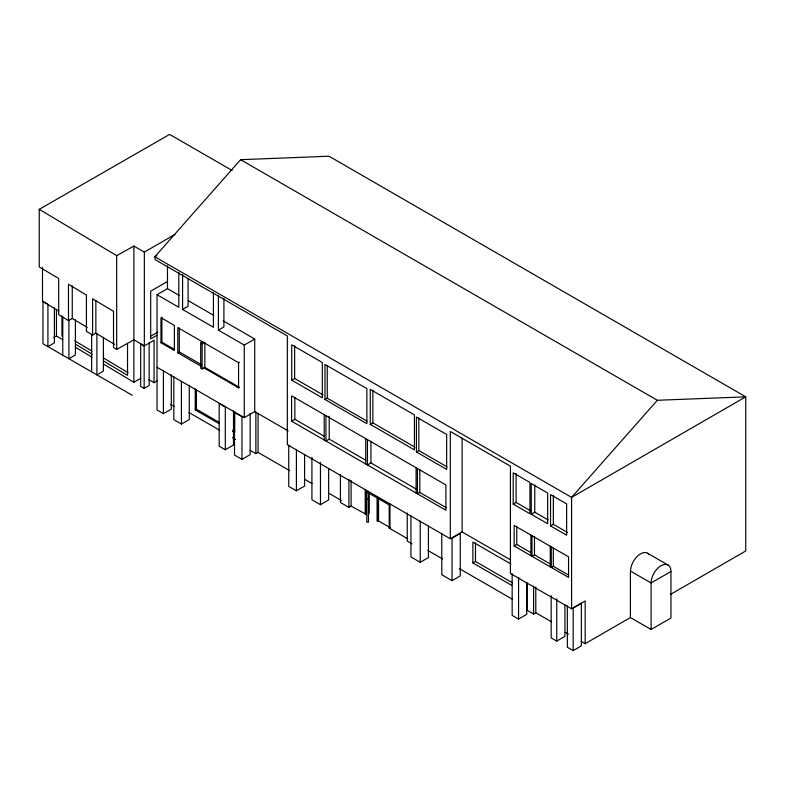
<?xml version="1.0" encoding="UTF-8"?>
<svg xmlns="http://www.w3.org/2000/svg" width="785" height="785" viewBox="0 0 785 785"><rect width="100%" height="100%" fill="white"/><g stroke="black" fill="none" stroke-linecap="round" stroke-linejoin="round"><path stroke-width="1.18" d="M240.602 159.679L657.349 400.281L745.75 396.827L571.588 497.376L154.841 256.774L240.602 159.679L329.003 156.215L745.75 396.827L745.75 550.962L670.429 594.441M657.349 400.281L571.588 497.376L571.588 608.787L585.168 600.947L585.168 643.671L581.008 641.266M232.134 170.492L169.629 134.402L39.25 209.33L116.68 255.655L133.882 246.068L144.342 252.103L175.114 234.332M154.841 256.774L156.941 255.557M53.449 337.678L56.451 335.941L56.451 309.27M167.421 281.511L150.691 291.176L150.691 338.875L156.961 335.244M171.307 374.906L171.307 409.113L163.408 413.675L157.029 409.986L157.029 294.699L167.48 288.664L179.049 295.346M91.963 351.121L74.703 340.768M182.581 274.554L182.581 309.457L188.086 306.278L188.086 278.596M150.465 336.323L157.785 332.104M149.17 343.045L149.17 385.513L144.155 388.408L140.672 386.397L140.672 343.928L144.155 345.94L154.076 340.239L154.076 382.678L157.245 380.843M160.954 342.741L174.368 350.493L174.368 325.412L160.954 317.67L160.954 342.741L161.896 342.191L174.28 349.345M239.415 362.189L238.561 362.68L177.812 327.6L177.812 352.769L179.284 351.915L200.96 364.436M218.407 295.386L218.407 330.142L223.911 326.962L223.911 298.202M203.992 367.88L238.561 387.839L239.415 387.348L204.846 367.39L202.108 368.97L200.705 368.165L200.705 342.996L202.599 341.907M103.541 364.112L133.882 382.266L140.701 378.321M200.705 342.996L202.108 343.81L204.846 342.231L204.846 367.39M218.407 330.142L244.272 345.076L254.723 339.041L254.723 411.595L288.173 430.906M195.249 388.879L195.249 409.907L196.427 409.23L219.221 422.389M173.828 376.888L173.828 419.651L181.413 424.037L189.283 419.494L189.283 385.278M291.735 380.175L322.321 397.828L322.321 362.513L291.735 344.85L291.735 380.175L294.64 378.498L323.116 394.943M157.029 367.262L244.272 417.63L254.723 411.595M225.305 449.746L225.305 407.022L219.172 403.49L219.172 446.214L225.305 449.746L233.498 445.016L233.498 410.84M324.97 399.496L366.86 423.674L366.86 388.624L324.97 364.436L324.97 399.496L327.247 398.181L367.046 421.152M291.598 421.172L445.9 510.25L445.9 484.944L291.598 395.856L291.598 421.172L294.856 419.288L324.313 436.293M241.966 459.372L241.966 416.757L234.509 412.449L234.509 455.064L241.966 459.372L250.16 454.643L250.16 413.244M250.13 450.345L255.871 453.661L258.049 452.405L289.763 470.706M365.839 460.265L329.209 439.119L325.952 441.003L325.952 415.687M370.265 424.381L414.431 449.883L414.431 414.902L370.265 389.399L370.265 424.381L372.865 422.879L414.931 447.165M288.743 445.203L288.743 486.376L296.396 490.802L304.59 486.062L304.59 454.574M416.413 489.202L370.922 462.934L367.439 464.955L367.439 439.639M311.92 457.449L311.92 499.76L320.457 504.686L328.65 499.957L328.65 468.517M416.433 451.954L446.655 469.41L446.655 434.498L416.433 417.051L416.433 451.954L418.837 450.561L446.989 466.81M340.425 474.405L340.425 502.478L348.893 507.375L351.081 506.109L366.801 514.656M366.34 514.921L366.34 491.753L377.085 497.955L377.085 521.132L377.654 521.456L377.654 498.249L389.213 504.922L390.096 504.412M446.174 507.659L419.808 492.44L417.434 493.814L417.434 468.498M377.654 521.456L378.537 520.946L390.096 527.618L389.213 528.128L389.213 504.922M155.136 256.94L155.136 259.639L287.33 335.96L287.33 444.673L450.305 538.765L462.129 531.945L510.642 559.95M513.213 504.088L529.963 513.753L529.963 482.471L513.213 472.805L513.213 504.088L516.079 502.429L530.729 510.888M410.947 515.716L410.947 556.938L420.23 562.295L428.424 557.566L428.424 526.048M531.239 514.244L547.655 523.723L547.655 493.049L531.239 483.57L531.239 514.244L534.762 512.212L548.097 519.915M510.917 564.003L472.884 542.042L472.884 562.953L475.484 561.452L512.468 582.804M452.052 580.664L460.245 575.935L460.245 533.466L452.052 538.196L452.052 580.664L441.788 574.738L441.788 533.486M514.136 545.987L568.566 577.407L568.566 556.84L514.136 525.41L514.136 545.987L516.775 544.466L531.465 552.944M550.54 525.911L566.633 535.193L566.633 503.862L550.54 494.579L550.54 525.911L553.346 524.292L567.427 532.416M550.746 564.229L534.477 554.828L531.975 556.28L531.975 535.704M568.556 575.071L553.307 566.27L551.286 567.437L551.286 546.86M512.154 573.668L512.154 615.361L518.571 619.071L526.764 614.331L526.764 582.45M527.029 583.363L527.029 610.22L533.614 614.017L535.792 612.751L551.698 621.936M630.404 617.55L651.089 629.491L670.959 618.021L670.959 571.5L651.089 582.97L630.404 571.029L630.404 617.55L585.168 643.671M551.168 595.609L551.168 637.891L556.742 641.11L564.935 636.37L564.935 604.97M573.178 650.598L581.371 645.859L581.371 603.282L573.178 608.012L573.178 650.598L567.349 647.232L567.349 605.873M39.25 209.33L39.25 266.91L58.689 278.538L58.689 314.716L68.481 320.574L72.259 318.474L87.213 327.423M68.481 320.574L68.481 284.278L86.428 295.023L86.428 331.319L92.61 335.018L95.858 333.203L114.688 344.468M92.61 335.018L92.61 298.83L113.531 311.351L113.531 347.529L116.68 349.413L133.882 339.826L144.342 345.861L144.342 252.103M366.801 499.191L368.459 499.191M647.497 553.199L668.045 565.063M188.508 300.802L213.736 315.374M223.195 320.829L254.723 339.041M157.029 294.699L178.803 307.278L178.803 272.375M182.581 309.457L213.422 327.266L213.422 292.511M177.812 352.769L201.568 366.477M571.588 608.787L510.417 573.472L510.417 466.172L450.305 431.465L450.305 538.765M472.884 562.953L511.977 585.522M148.846 379.655L154.076 382.678M232.694 430.17L234.774 431.367M195.249 409.907L219.084 423.664M232.556 431.446L234.636 432.643L234.636 411.615M188.979 412.527L219.692 430.259M232.399 437.588L235.569 439.423M304.56 479.252L311.959 483.521M328.866 493.284L341.553 500.614M389.213 528.128L407.386 538.618M427.805 550.413L442.593 558.949M459.5 568.703L512.311 599.2M170.522 404.383L174.319 406.581M412.135 543.877L407.248 541.061L407.248 512.988M565.318 632.327L568.428 634.113M132.233 395.287L42.949 343.742L42.949 301.312L47.914 304.178L47.914 346.607L54.4 342.859L54.4 307.71M58.865 311.076L42.498 301.283L42.498 267.518M103.424 357.94L128.063 372.689M75.488 344.222L92.139 354.182M103.591 361.031L127.533 375.358L127.533 344.291M56.451 335.941L62.731 339.699M75.291 347.215L92.031 357.224M651.089 629.491L651.089 582.97A14.051 8.115 -60 0 1 661.019 565.759A14.051 8.115 -60 0 1 670.959 571.5M556.742 598.827L556.742 641.11M553.346 495.364L553.346 524.292M553.307 548.116L553.307 566.27M550.265 546.272L550.265 566.848M535.792 587.121L535.792 612.751M534.762 485.081L534.762 512.212M534.477 536.675L534.477 554.828M533.614 585.944L533.614 614.017M530.925 535.105L530.925 555.672M518.571 577.377L518.571 619.071M516.775 526.313L516.775 544.466M516.079 473.561L516.079 502.429M475.484 542.857L475.484 561.452M462.129 438.05L462.129 531.945M420.23 521.083L420.23 562.295M419.808 469.538L419.808 492.44M418.837 418.062L418.837 450.561M416.099 467.732L416.099 493.049M389.978 503.901L389.978 528.57M378.537 497.739L378.537 520.946M372.865 390.312L372.865 422.879M370.922 441.239L370.922 462.934M369.205 492.538L369.205 513.262M368.459 491.4L368.459 522.251L366.801 522.251L366.801 491.4M365.722 438.648L365.722 463.955M365.221 489.604L365.221 514.273M351.081 480.479L351.081 506.109M348.893 479.292L348.893 507.375M329.209 416.217L329.209 439.119M327.247 365.545L327.247 398.181M324.215 414.686L324.215 439.992M320.457 462.375L320.457 504.686M296.396 449.619L296.396 490.802M294.856 397.593L294.856 419.288M294.64 345.616L294.64 378.498M258.049 413.342L258.049 452.405M255.871 412.154L255.871 453.661M244.272 345.076L244.272 417.63M238.561 362.68L238.561 387.839M202.108 343.81L202.108 368.97M196.427 389.37L196.427 409.23M181.413 381.274L181.413 424.037M179.284 327.953L179.284 351.915M167.48 265.772L167.48 288.664M163.408 370.903L163.408 413.675M161.896 317.12L161.896 342.191M144.155 345.94L144.155 388.408M133.882 246.068L133.882 382.266M116.68 255.655L116.68 349.413M103.375 337.285L103.375 371.138L96.889 374.877L96.889 333.772M95.858 300.645L95.858 333.203M91.649 334.371L91.649 371.854M75.409 319.868L75.409 354.987L68.923 358.735L68.923 319.976M72.259 285.809L72.259 318.474M62.771 316.424L62.771 355.173M61.956 315.815L61.956 336.127M630.532 571.097A14.051 8.115 -60 0 1 637.901 555.77A14.051 8.115 -60 0 1 649.077 554.661"/></g></svg>
